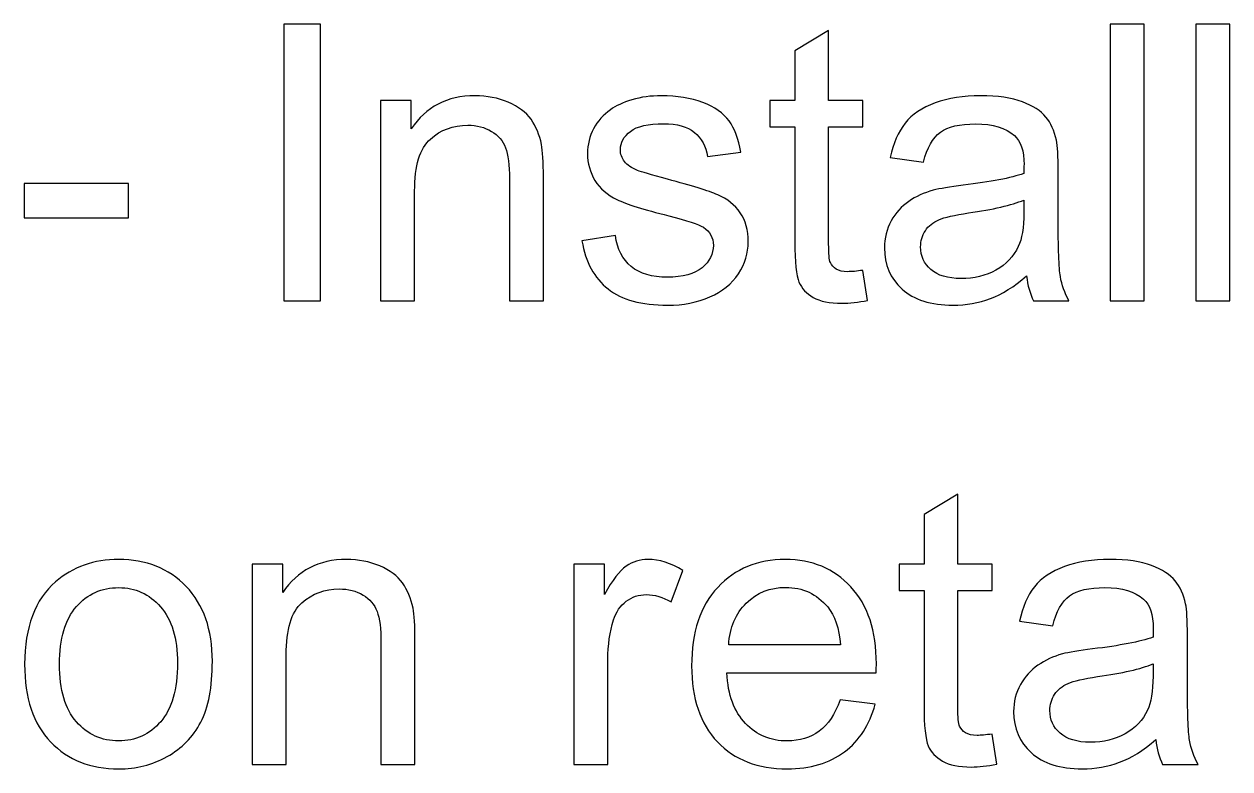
# Model space of a CAD drawing. Header units: centimetres. Extents: x -233 to -82, y 123 to 153.
# Drawn here: x -170.605 to -169.504, y 140.157 to 140.837 of the extents above; entities that cross this region are included whole.
import ezdxf

# ---------------------------------------------------------------- set-up
doc = ezdxf.new("R2010")
doc.units = ezdxf.units.CM
doc.header["$MEASUREMENT"] = 0
doc.layers.add('layer 1', color=7, linetype='Continuous')

msp = doc.modelspace()

# ---------------------------------------------------------------- linework, layer by layer
at = {"layer": 'layer 1'}
for points, knots in [([(-170.3674, 140.58463), (-170.3674, 140.58463), (-170.3674, 140.83713), (-170.3674, 140.83713), (-170.3674, 140.83713), (-170.3674, 140.83713), (-170.334, 140.83713), (-170.334, 140.83713), (-170.334, 140.83713), (-170.334, 140.83713), (-170.334, 140.58463), (-170.334, 140.58463), (-170.334, 140.58463), (-170.334, 140.58463), (-170.3674, 140.58463), (-170.3674, 140.58463)], [0, 0, 0, 0, 0.2, 0.2, 0.2, 0.2, 0.4, 0.4, 0.4, 0.4, 0.6, 0.6, 0.6, 0.6, 1, 1, 1, 1]), ([(-169.8387, 140.61233), (-169.8387, 140.61233), (-169.8343, 140.58493), (-169.8343, 140.58493), (-169.8343, 140.58493), (-169.843, 140.58313), (-169.8508, 140.58223), (-169.8577, 140.58223), (-169.8577, 140.58223), (-169.869, 140.58223), (-169.8777, 140.58403), (-169.8839, 140.58763), (-169.8839, 140.58763), (-169.8901, 140.59113), (-169.8945, 140.59583), (-169.897, 140.60163), (-169.897, 140.60163), (-169.8995, 140.60743), (-169.9008, 140.61963), (-169.9008, 140.63823), (-169.9008, 140.63823), (-169.9008, 140.63823), (-169.9008, 140.74343), (-169.9008, 140.74343), (-169.9008, 140.74343), (-169.9008, 140.74343), (-169.9235, 140.74343), (-169.9235, 140.74343), (-169.9235, 140.74343), (-169.9235, 140.74343), (-169.9235, 140.76753), (-169.9235, 140.76753), (-169.9235, 140.76753), (-169.9235, 140.76753), (-169.9008, 140.76753), (-169.9008, 140.76753), (-169.9008, 140.76753), (-169.9008, 140.76753), (-169.9008, 140.81283), (-169.9008, 140.81283), (-169.9008, 140.81283), (-169.9008, 140.81283), (-169.8699, 140.83143), (-169.8699, 140.83143), (-169.8699, 140.83143), (-169.8699, 140.83143), (-169.8699, 140.76753), (-169.8699, 140.76753), (-169.8699, 140.76753), (-169.8699, 140.76753), (-169.8387, 140.76753), (-169.8387, 140.76753), (-169.8387, 140.76753), (-169.8387, 140.76753), (-169.8387, 140.74343), (-169.8387, 140.74343), (-169.8387, 140.74343), (-169.8387, 140.74343), (-169.8699, 140.74343), (-169.8699, 140.74343), (-169.8699, 140.74343), (-169.8699, 140.74343), (-169.8699, 140.63643), (-169.8699, 140.63643), (-169.8699, 140.63643), (-169.8699, 140.62763), (-169.8694, 140.62193), (-169.8683, 140.61943), (-169.8683, 140.61943), (-169.8672, 140.61693), (-169.8654, 140.61493), (-169.8629, 140.61343), (-169.8629, 140.61343), (-169.8604, 140.61193), (-169.8569, 140.61113), (-169.8524, 140.61113), (-169.8524, 140.61113), (-169.8489, 140.61113), (-169.8444, 140.61153), (-169.8387, 140.61233)], [0, 0, 0, 0, 0.047619, 0.047619, 0.047619, 0.047619, 0.0952381, 0.0952381, 0.0952381, 0.0952381, 0.1428571, 0.1428571, 0.1428571, 0.1428571, 0.1904762, 0.1904762, 0.1904762, 0.1904762, 0.2380952, 0.2380952, 0.2380952, 0.2380952, 0.2857143, 0.2857143, 0.2857143, 0.2857143, 0.3333333, 0.3333333, 0.3333333, 0.3333333, 0.3809524, 0.3809524, 0.3809524, 0.3809524, 0.4285714, 0.4285714, 0.4285714, 0.4285714, 0.4761905, 0.4761905, 0.4761905, 0.4761905, 0.5238095, 0.5238095, 0.5238095, 0.5238095, 0.5714286, 0.5714286, 0.5714286, 0.5714286, 0.6190476, 0.6190476, 0.6190476, 0.6190476, 0.6666667, 0.6666667, 0.6666667, 0.6666667, 0.7142857, 0.7142857, 0.7142857, 0.7142857, 0.7619048, 0.7619048, 0.7619048, 0.7619048, 0.8095238, 0.8095238, 0.8095238, 0.8095238, 0.8571429, 0.8571429, 0.8571429, 0.8571429, 0.9047619, 0.9047619, 0.9047619, 0.9047619, 1, 1, 1, 1]), ([(-169.6129, 140.58463), (-169.6129, 140.58463), (-169.6129, 140.83713), (-169.6129, 140.83713), (-169.6129, 140.83713), (-169.6129, 140.83713), (-169.5819, 140.83713), (-169.5819, 140.83713), (-169.5819, 140.83713), (-169.5819, 140.83713), (-169.5819, 140.58463), (-169.5819, 140.58463), (-169.5819, 140.58463), (-169.5819, 140.58463), (-169.6129, 140.58463), (-169.6129, 140.58463)], [0, 0, 0, 0, 0.2, 0.2, 0.2, 0.2, 0.4, 0.4, 0.4, 0.4, 0.6, 0.6, 0.6, 0.6, 1, 1, 1, 1]), ([(-169.5345, 140.58463), (-169.5345, 140.58463), (-169.5345, 140.83713), (-169.5345, 140.83713), (-169.5345, 140.83713), (-169.5345, 140.83713), (-169.5035, 140.83713), (-169.5035, 140.83713), (-169.5035, 140.83713), (-169.5035, 140.83713), (-169.5035, 140.58463), (-169.5035, 140.58463), (-169.5035, 140.58463), (-169.5035, 140.58463), (-169.5345, 140.58463), (-169.5345, 140.58463)], [0, 0, 0, 0, 0.2, 0.2, 0.2, 0.2, 0.4, 0.4, 0.4, 0.4, 0.6, 0.6, 0.6, 0.6, 1, 1, 1, 1]), ([(-170.279, 140.58463), (-170.279, 140.58463), (-170.279, 140.76753), (-170.279, 140.76753), (-170.279, 140.76753), (-170.279, 140.76753), (-170.2511, 140.76753), (-170.2511, 140.76753), (-170.2511, 140.76753), (-170.2511, 140.76753), (-170.2511, 140.74153), (-170.2511, 140.74153), (-170.2511, 140.74153), (-170.2377, 140.76163), (-170.2183, 140.77173), (-170.1929, 140.77173), (-170.1929, 140.77173), (-170.1819, 140.77173), (-170.1718, 140.76973), (-170.1625, 140.76583), (-170.1625, 140.76583), (-170.1532, 140.76183), (-170.1463, 140.75663), (-170.1417, 140.75023), (-170.1417, 140.75023), (-170.1372, 140.74373), (-170.134, 140.73613), (-170.1321, 140.72723), (-170.1321, 140.72723), (-170.131, 140.72153), (-170.1304, 140.71143), (-170.1304, 140.69713), (-170.1304, 140.69713), (-170.1304, 140.69713), (-170.1304, 140.58463), (-170.1304, 140.58463), (-170.1304, 140.58463), (-170.1304, 140.58463), (-170.1614, 140.58463), (-170.1614, 140.58463), (-170.1614, 140.58463), (-170.1614, 140.58463), (-170.1614, 140.69593), (-170.1614, 140.69593), (-170.1614, 140.69593), (-170.1614, 140.70853), (-170.1626, 140.71793), (-170.165, 140.72423), (-170.165, 140.72423), (-170.1674, 140.73053), (-170.1717, 140.73553), (-170.1778, 140.73923), (-170.1778, 140.73923), (-170.184, 140.74293), (-170.1912, 140.74483), (-170.1995, 140.74483), (-170.1995, 140.74483), (-170.2127, 140.74483), (-170.2241, 140.74063), (-170.2336, 140.73223), (-170.2336, 140.73223), (-170.2432, 140.72383), (-170.248, 140.70793), (-170.248, 140.68453), (-170.248, 140.68453), (-170.248, 140.68453), (-170.248, 140.58463), (-170.248, 140.58463), (-170.248, 140.58463), (-170.248, 140.58463), (-170.279, 140.58463), (-170.279, 140.58463)], [0, 0, 0, 0, 0.0526316, 0.0526316, 0.0526316, 0.0526316, 0.1052632, 0.1052632, 0.1052632, 0.1052632, 0.1578947, 0.1578947, 0.1578947, 0.1578947, 0.2105263, 0.2105263, 0.2105263, 0.2105263, 0.2631579, 0.2631579, 0.2631579, 0.2631579, 0.3157895, 0.3157895, 0.3157895, 0.3157895, 0.3684211, 0.3684211, 0.3684211, 0.3684211, 0.4210526, 0.4210526, 0.4210526, 0.4210526, 0.4736842, 0.4736842, 0.4736842, 0.4736842, 0.5263158, 0.5263158, 0.5263158, 0.5263158, 0.5789474, 0.5789474, 0.5789474, 0.5789474, 0.6315789, 0.6315789, 0.6315789, 0.6315789, 0.6842105, 0.6842105, 0.6842105, 0.6842105, 0.7368421, 0.7368421, 0.7368421, 0.7368421, 0.7894737, 0.7894737, 0.7894737, 0.7894737, 0.8421053, 0.8421053, 0.8421053, 0.8421053, 0.8947368, 0.8947368, 0.8947368, 0.8947368, 1, 1, 1, 1]), ([(-170.0952, 140.63923), (-170.0952, 140.63923), (-170.0646, 140.64403), (-170.0646, 140.64403), (-170.0646, 140.64403), (-170.0629, 140.63173), (-170.0581, 140.62233), (-170.0502, 140.61583), (-170.0502, 140.61583), (-170.0423, 140.60933), (-170.0313, 140.60603), (-170.0172, 140.60603), (-170.0172, 140.60603), (-170.003, 140.60603), (-169.9924, 140.60893), (-169.9855, 140.61473), (-169.9855, 140.61473), (-169.9786, 140.62053), (-169.9752, 140.62733), (-169.9752, 140.63513), (-169.9752, 140.63513), (-169.9752, 140.64213), (-169.9782, 140.64763), (-169.9843, 140.65163), (-169.9843, 140.65163), (-169.9886, 140.65433), (-169.9991, 140.65783), (-170.016, 140.66213), (-170.016, 140.66213), (-170.0387, 140.66783), (-170.0545, 140.67283), (-170.0633, 140.67703), (-170.0633, 140.67703), (-170.0721, 140.68123), (-170.0788, 140.68703), (-170.0833, 140.69443), (-170.0833, 140.69443), (-170.0878, 140.70183), (-170.0901, 140.71003), (-170.0901, 140.71903), (-170.0901, 140.71903), (-170.0901, 140.72713), (-170.0882, 140.73473), (-170.0845, 140.74163), (-170.0845, 140.74163), (-170.0808, 140.74853), (-170.0757, 140.75433), (-170.0692, 140.75893), (-170.0692, 140.75893), (-170.0644, 140.76253), (-170.0578, 140.76553), (-170.0495, 140.76803), (-170.0495, 140.76803), (-170.0412, 140.77053), (-170.0322, 140.77173), (-170.0227, 140.77173), (-170.0227, 140.77173), (-170.0084, 140.77173), (-169.9958, 140.76963), (-169.9849, 140.76553), (-169.9849, 140.76553), (-169.974, 140.76143), (-169.966, 140.75583), (-169.9608, 140.74873), (-169.9608, 140.74873), (-169.9557, 140.74163), (-169.9521, 140.73223), (-169.9502, 140.72033), (-169.9502, 140.72033), (-169.9502, 140.72033), (-169.9805, 140.71623), (-169.9805, 140.71623), (-169.9805, 140.71623), (-169.9819, 140.72563), (-169.9859, 140.73303), (-169.9925, 140.73833), (-169.9925, 140.73833), (-169.9991, 140.74363), (-170.0084, 140.74623), (-170.0205, 140.74623), (-170.0205, 140.74623), (-170.0347, 140.74623), (-170.0448, 140.74393), (-170.0509, 140.73923), (-170.0509, 140.73923), (-170.057, 140.73453), (-170.0601, 140.72893), (-170.0601, 140.72263), (-170.0601, 140.72263), (-170.0601, 140.71853), (-170.0588, 140.71493), (-170.0563, 140.71173), (-170.0563, 140.71173), (-170.0538, 140.70843), (-170.0498, 140.70563), (-170.0444, 140.70353), (-170.0444, 140.70353), (-170.0413, 140.70233), (-170.0322, 140.69963), (-170.017, 140.69553), (-170.017, 140.69553), (-169.9951, 140.68963), (-169.9798, 140.68493), (-169.9711, 140.68123), (-169.9711, 140.68123), (-169.9624, 140.67753), (-169.9556, 140.67203), (-169.9507, 140.66493), (-169.9507, 140.66493), (-169.9458, 140.65783), (-169.9433, 140.64893), (-169.9433, 140.63833), (-169.9433, 140.63833), (-169.9433, 140.62803), (-169.9463, 140.61833), (-169.9523, 140.60923), (-169.9523, 140.60923), (-169.9584, 140.60013), (-169.9671, 140.59303), (-169.9784, 140.58803), (-169.9784, 140.58803), (-169.9898, 140.58303), (-170.0027, 140.58053), (-170.017, 140.58053), (-170.017, 140.58053), (-170.0408, 140.58053), (-170.0589, 140.58543), (-170.0714, 140.59533), (-170.0714, 140.59533), (-170.0839, 140.60523), (-170.0918, 140.61983), (-170.0952, 140.63923)], [0, 0, 0, 0, 0.0294118, 0.0294118, 0.0294118, 0.0294118, 0.0588235, 0.0588235, 0.0588235, 0.0588235, 0.0882353, 0.0882353, 0.0882353, 0.0882353, 0.1176471, 0.1176471, 0.1176471, 0.1176471, 0.1470588, 0.1470588, 0.1470588, 0.1470588, 0.1764706, 0.1764706, 0.1764706, 0.1764706, 0.2058824, 0.2058824, 0.2058824, 0.2058824, 0.2352941, 0.2352941, 0.2352941, 0.2352941, 0.2647059, 0.2647059, 0.2647059, 0.2647059, 0.2941176, 0.2941176, 0.2941176, 0.2941176, 0.3235294, 0.3235294, 0.3235294, 0.3235294, 0.3529412, 0.3529412, 0.3529412, 0.3529412, 0.3823529, 0.3823529, 0.3823529, 0.3823529, 0.4117647, 0.4117647, 0.4117647, 0.4117647, 0.4411765, 0.4411765, 0.4411765, 0.4411765, 0.4705882, 0.4705882, 0.4705882, 0.4705882, 0.5, 0.5, 0.5, 0.5, 0.5294118, 0.5294118, 0.5294118, 0.5294118, 0.5588235, 0.5588235, 0.5588235, 0.5588235, 0.5882353, 0.5882353, 0.5882353, 0.5882353, 0.6176471, 0.6176471, 0.6176471, 0.6176471, 0.6470588, 0.6470588, 0.6470588, 0.6470588, 0.6764706, 0.6764706, 0.6764706, 0.6764706, 0.7058824, 0.7058824, 0.7058824, 0.7058824, 0.7352941, 0.7352941, 0.7352941, 0.7352941, 0.7647059, 0.7647059, 0.7647059, 0.7647059, 0.7941176, 0.7941176, 0.7941176, 0.7941176, 0.8235294, 0.8235294, 0.8235294, 0.8235294, 0.8529412, 0.8529412, 0.8529412, 0.8529412, 0.8823529, 0.8823529, 0.8823529, 0.8823529, 0.9117647, 0.9117647, 0.9117647, 0.9117647, 0.9411765, 0.9411765, 0.9411765, 0.9411765, 1, 1, 1, 1]), ([(-169.6891, 140.60723), (-169.7006, 140.59743), (-169.7116, 140.59053), (-169.7222, 140.58653), (-169.7222, 140.58653), (-169.7329, 140.58253), (-169.7443, 140.58053), (-169.7564, 140.58053), (-169.7564, 140.58053), (-169.7765, 140.58053), (-169.792, 140.58543), (-169.8028, 140.59523), (-169.8028, 140.59523), (-169.8136, 140.60503), (-169.819, 140.61753), (-169.819, 140.63283), (-169.819, 140.63283), (-169.819, 140.64183), (-169.8169, 140.65003), (-169.8128, 140.65743), (-169.8128, 140.65743), (-169.8087, 140.66483), (-169.8034, 140.67073), (-169.7968, 140.67523), (-169.7968, 140.67523), (-169.7902, 140.67973), (-169.7828, 140.68313), (-169.7745, 140.68543), (-169.7745, 140.68543), (-169.7684, 140.68703), (-169.7593, 140.68853), (-169.747, 140.69003), (-169.747, 140.69003), (-169.7219, 140.69303), (-169.7035, 140.69663), (-169.6917, 140.70073), (-169.6917, 140.70073), (-169.6916, 140.70503), (-169.6915, 140.70773), (-169.6915, 140.70883), (-169.6915, 140.70883), (-169.6915, 140.72143), (-169.6944, 140.73033), (-169.7003, 140.73553), (-169.7003, 140.73553), (-169.7082, 140.74253), (-169.72, 140.74603), (-169.7356, 140.74603), (-169.7356, 140.74603), (-169.7502, 140.74603), (-169.761, 140.74353), (-169.7679, 140.73843), (-169.7679, 140.73843), (-169.7748, 140.73333), (-169.78, 140.72423), (-169.7833, 140.71123), (-169.7833, 140.71123), (-169.7833, 140.71123), (-169.8136, 140.71533), (-169.8136, 140.71533), (-169.8136, 140.71533), (-169.8109, 140.72833), (-169.8063, 140.73883), (-169.8, 140.74683), (-169.8, 140.74683), (-169.7937, 140.75473), (-169.7845, 140.76093), (-169.7726, 140.76523), (-169.7726, 140.76523), (-169.7607, 140.76953), (-169.7468, 140.77173), (-169.7311, 140.77173), (-169.7311, 140.77173), (-169.7155, 140.77173), (-169.7028, 140.76993), (-169.693, 140.76623), (-169.693, 140.76623), (-169.6833, 140.76253), (-169.6761, 140.75783), (-169.6715, 140.75233), (-169.6715, 140.75233), (-169.6669, 140.74673), (-169.6637, 140.73973), (-169.6619, 140.73123), (-169.6619, 140.73123), (-169.6608, 140.72593), (-169.6603, 140.71643), (-169.6603, 140.70263), (-169.6603, 140.70263), (-169.6603, 140.70263), (-169.6603, 140.66133), (-169.6603, 140.66133), (-169.6603, 140.66133), (-169.6603, 140.63243), (-169.6596, 140.61423), (-169.6583, 140.60663), (-169.6583, 140.60663), (-169.657, 140.59893), (-169.6544, 140.59163), (-169.6505, 140.58463), (-169.6505, 140.58463), (-169.6505, 140.58463), (-169.6829, 140.58463), (-169.6829, 140.58463), (-169.6829, 140.58463), (-169.6861, 140.59103), (-169.6882, 140.59853), (-169.6891, 140.60723)], [0, 0, 0, 0, 0.0357143, 0.0357143, 0.0357143, 0.0357143, 0.0714286, 0.0714286, 0.0714286, 0.0714286, 0.1071429, 0.1071429, 0.1071429, 0.1071429, 0.1428571, 0.1428571, 0.1428571, 0.1428571, 0.1785714, 0.1785714, 0.1785714, 0.1785714, 0.2142857, 0.2142857, 0.2142857, 0.2142857, 0.25, 0.25, 0.25, 0.25, 0.2857143, 0.2857143, 0.2857143, 0.2857143, 0.3214286, 0.3214286, 0.3214286, 0.3214286, 0.3571429, 0.3571429, 0.3571429, 0.3571429, 0.3928571, 0.3928571, 0.3928571, 0.3928571, 0.4285714, 0.4285714, 0.4285714, 0.4285714, 0.4642857, 0.4642857, 0.4642857, 0.4642857, 0.5, 0.5, 0.5, 0.5, 0.5357143, 0.5357143, 0.5357143, 0.5357143, 0.5714286, 0.5714286, 0.5714286, 0.5714286, 0.6071429, 0.6071429, 0.6071429, 0.6071429, 0.6428571, 0.6428571, 0.6428571, 0.6428571, 0.6785714, 0.6785714, 0.6785714, 0.6785714, 0.7142857, 0.7142857, 0.7142857, 0.7142857, 0.75, 0.75, 0.75, 0.75, 0.7857143, 0.7857143, 0.7857143, 0.7857143, 0.8214286, 0.8214286, 0.8214286, 0.8214286, 0.8571429, 0.8571429, 0.8571429, 0.8571429, 0.8928571, 0.8928571, 0.8928571, 0.8928571, 0.9285714, 0.9285714, 0.9285714, 0.9285714, 1, 1, 1, 1]), ([(-170.6046, 140.66043), (-170.6046, 140.66043), (-170.6046, 140.69163), (-170.6046, 140.69163), (-170.6046, 140.69163), (-170.6046, 140.69163), (-170.5093, 140.69163), (-170.5093, 140.69163), (-170.5093, 140.69163), (-170.5093, 140.69163), (-170.5093, 140.66043), (-170.5093, 140.66043), (-170.5093, 140.66043), (-170.5093, 140.66043), (-170.6046, 140.66043), (-170.6046, 140.66043)], [0, 0, 0, 0, 0.2, 0.2, 0.2, 0.2, 0.4, 0.4, 0.4, 0.4, 0.6, 0.6, 0.6, 0.6, 1, 1, 1, 1]), ([(-169.6917, 140.67643), (-169.7029, 140.67183), (-169.7198, 140.66793), (-169.7423, 140.66473), (-169.7423, 140.66473), (-169.755, 140.66283), (-169.764, 140.66083), (-169.7693, 140.65853), (-169.7693, 140.65853), (-169.7746, 140.65623), (-169.7787, 140.65293), (-169.7816, 140.64853), (-169.7816, 140.64853), (-169.7845, 140.64403), (-169.7859, 140.63913), (-169.7859, 140.63373), (-169.7859, 140.63373), (-169.7859, 140.62543), (-169.7828, 140.61863), (-169.7765, 140.61313), (-169.7765, 140.61313), (-169.7702, 140.60763), (-169.7611, 140.60483), (-169.749, 140.60483), (-169.749, 140.60483), (-169.7371, 140.60483), (-169.7264, 140.60743), (-169.7171, 140.61263), (-169.7171, 140.61263), (-169.7078, 140.61783), (-169.701, 140.62493), (-169.6967, 140.63403), (-169.6967, 140.63403), (-169.6934, 140.64103), (-169.6917, 140.65133), (-169.6917, 140.66503), (-169.6917, 140.66503), (-169.6917, 140.66503), (-169.6917, 140.67643), (-169.6917, 140.67643)], [0, 0, 0, 0, 0.0909091, 0.0909091, 0.0909091, 0.0909091, 0.1818182, 0.1818182, 0.1818182, 0.1818182, 0.2727273, 0.2727273, 0.2727273, 0.2727273, 0.3636364, 0.3636364, 0.3636364, 0.3636364, 0.4545455, 0.4545455, 0.4545455, 0.4545455, 0.5454545, 0.5454545, 0.5454545, 0.5454545, 0.6363636, 0.6363636, 0.6363636, 0.6363636, 0.7272727, 0.7272727, 0.7272727, 0.7272727, 0.8181818, 0.8181818, 0.8181818, 0.8181818, 1, 1, 1, 1]), ([(-169.7207, 140.189), (-169.7207, 140.189), (-169.7163, 140.1616), (-169.7163, 140.1616), (-169.7163, 140.1616), (-169.725, 140.1598), (-169.7328, 140.1589), (-169.7397, 140.1589), (-169.7397, 140.1589), (-169.751, 140.1589), (-169.7597, 140.1607), (-169.7659, 140.1643), (-169.7659, 140.1643), (-169.7721, 140.1678), (-169.7765, 140.1725), (-169.779, 140.1783), (-169.779, 140.1783), (-169.7815, 140.1841), (-169.7828, 140.1963), (-169.7828, 140.2149), (-169.7828, 140.2149), (-169.7828, 140.2149), (-169.7828, 140.3201), (-169.7828, 140.3201), (-169.7828, 140.3201), (-169.7828, 140.3201), (-169.8055, 140.3201), (-169.8055, 140.3201), (-169.8055, 140.3201), (-169.8055, 140.3201), (-169.8055, 140.3442), (-169.8055, 140.3442), (-169.8055, 140.3442), (-169.8055, 140.3442), (-169.7828, 140.3442), (-169.7828, 140.3442), (-169.7828, 140.3442), (-169.7828, 140.3442), (-169.7828, 140.3895), (-169.7828, 140.3895), (-169.7828, 140.3895), (-169.7828, 140.3895), (-169.7519, 140.4081), (-169.7519, 140.4081), (-169.7519, 140.4081), (-169.7519, 140.4081), (-169.7519, 140.3442), (-169.7519, 140.3442), (-169.7519, 140.3442), (-169.7519, 140.3442), (-169.7207, 140.3442), (-169.7207, 140.3442), (-169.7207, 140.3442), (-169.7207, 140.3442), (-169.7207, 140.3201), (-169.7207, 140.3201), (-169.7207, 140.3201), (-169.7207, 140.3201), (-169.7519, 140.3201), (-169.7519, 140.3201), (-169.7519, 140.3201), (-169.7519, 140.3201), (-169.7519, 140.2131), (-169.7519, 140.2131), (-169.7519, 140.2131), (-169.7519, 140.2043), (-169.7514, 140.1986), (-169.7503, 140.1961), (-169.7503, 140.1961), (-169.7492, 140.1936), (-169.7474, 140.1916), (-169.7449, 140.1901), (-169.7449, 140.1901), (-169.7424, 140.1886), (-169.7389, 140.1878), (-169.7344, 140.1878), (-169.7344, 140.1878), (-169.7309, 140.1878), (-169.7264, 140.1882), (-169.7207, 140.189)], [0, 0, 0, 0, 0.047619, 0.047619, 0.047619, 0.047619, 0.0952381, 0.0952381, 0.0952381, 0.0952381, 0.1428571, 0.1428571, 0.1428571, 0.1428571, 0.1904762, 0.1904762, 0.1904762, 0.1904762, 0.2380952, 0.2380952, 0.2380952, 0.2380952, 0.2857143, 0.2857143, 0.2857143, 0.2857143, 0.3333333, 0.3333333, 0.3333333, 0.3333333, 0.3809524, 0.3809524, 0.3809524, 0.3809524, 0.4285714, 0.4285714, 0.4285714, 0.4285714, 0.4761905, 0.4761905, 0.4761905, 0.4761905, 0.5238095, 0.5238095, 0.5238095, 0.5238095, 0.5714286, 0.5714286, 0.5714286, 0.5714286, 0.6190476, 0.6190476, 0.6190476, 0.6190476, 0.6666667, 0.6666667, 0.6666667, 0.6666667, 0.7142857, 0.7142857, 0.7142857, 0.7142857, 0.7619048, 0.7619048, 0.7619048, 0.7619048, 0.8095238, 0.8095238, 0.8095238, 0.8095238, 0.8571429, 0.8571429, 0.8571429, 0.8571429, 0.9047619, 0.9047619, 0.9047619, 0.9047619, 1, 1, 1, 1]), ([(-170.6041, 140.2528), (-170.6041, 140.2867), (-170.5947, 140.3117), (-170.5758, 140.328), (-170.5758, 140.328), (-170.5601, 140.3416), (-170.5409, 140.3484), (-170.5183, 140.3484), (-170.5183, 140.3484), (-170.4932, 140.3484), (-170.4726, 140.3402), (-170.4566, 140.3237), (-170.4566, 140.3237), (-170.4407, 140.3072), (-170.4327, 140.2844), (-170.4327, 140.2554), (-170.4327, 140.2554), (-170.4327, 140.2318), (-170.4362, 140.2133), (-170.4433, 140.1998), (-170.4433, 140.1998), (-170.4504, 140.1863), (-170.4606, 140.1759), (-170.4741, 140.1684), (-170.4741, 140.1684), (-170.4876, 140.1609), (-170.5024, 140.1572), (-170.5183, 140.1572), (-170.5183, 140.1572), (-170.5439, 140.1572), (-170.5646, 140.1654), (-170.5804, 140.1818), (-170.5804, 140.1818), (-170.5962, 140.1982), (-170.6041, 140.2219), (-170.6041, 140.2528)], [0, 0, 0, 0, 0.1, 0.1, 0.1, 0.1, 0.2, 0.2, 0.2, 0.2, 0.3, 0.3, 0.3, 0.3, 0.4, 0.4, 0.4, 0.4, 0.5, 0.5, 0.5, 0.5, 0.6, 0.6, 0.6, 0.6, 0.7, 0.7, 0.7, 0.7, 0.8, 0.8, 0.8, 0.8, 1, 1, 1, 1]), ([(-170.3963, 140.1613), (-170.3963, 140.1613), (-170.3963, 140.3442), (-170.3963, 140.3442), (-170.3963, 140.3442), (-170.3963, 140.3442), (-170.3684, 140.3442), (-170.3684, 140.3442), (-170.3684, 140.3442), (-170.3684, 140.3442), (-170.3684, 140.3182), (-170.3684, 140.3182), (-170.3684, 140.3182), (-170.355, 140.3383), (-170.3356, 140.3484), (-170.3102, 140.3484), (-170.3102, 140.3484), (-170.2992, 140.3484), (-170.2891, 140.3464), (-170.2798, 140.3425), (-170.2798, 140.3425), (-170.2705, 140.3385), (-170.2636, 140.3333), (-170.259, 140.3269), (-170.259, 140.3269), (-170.2545, 140.3204), (-170.2513, 140.3128), (-170.2494, 140.3039), (-170.2494, 140.3039), (-170.2483, 140.2982), (-170.2477, 140.2881), (-170.2477, 140.2738), (-170.2477, 140.2738), (-170.2477, 140.2738), (-170.2477, 140.1613), (-170.2477, 140.1613), (-170.2477, 140.1613), (-170.2477, 140.1613), (-170.2787, 140.1613), (-170.2787, 140.1613), (-170.2787, 140.1613), (-170.2787, 140.1613), (-170.2787, 140.2726), (-170.2787, 140.2726), (-170.2787, 140.2726), (-170.2787, 140.2852), (-170.2799, 140.2946), (-170.2823, 140.3009), (-170.2823, 140.3009), (-170.2847, 140.3072), (-170.289, 140.3122), (-170.2951, 140.3159), (-170.2951, 140.3159), (-170.3013, 140.3196), (-170.3085, 140.3215), (-170.3168, 140.3215), (-170.3168, 140.3215), (-170.33, 140.3215), (-170.3414, 140.3173), (-170.3509, 140.3089), (-170.3509, 140.3089), (-170.3605, 140.3005), (-170.3653, 140.2846), (-170.3653, 140.2612), (-170.3653, 140.2612), (-170.3653, 140.2612), (-170.3653, 140.1613), (-170.3653, 140.1613), (-170.3653, 140.1613), (-170.3653, 140.1613), (-170.3963, 140.1613), (-170.3963, 140.1613)], [0, 0, 0, 0, 0.0526316, 0.0526316, 0.0526316, 0.0526316, 0.1052632, 0.1052632, 0.1052632, 0.1052632, 0.1578947, 0.1578947, 0.1578947, 0.1578947, 0.2105263, 0.2105263, 0.2105263, 0.2105263, 0.2631579, 0.2631579, 0.2631579, 0.2631579, 0.3157895, 0.3157895, 0.3157895, 0.3157895, 0.3684211, 0.3684211, 0.3684211, 0.3684211, 0.4210526, 0.4210526, 0.4210526, 0.4210526, 0.4736842, 0.4736842, 0.4736842, 0.4736842, 0.5263158, 0.5263158, 0.5263158, 0.5263158, 0.5789474, 0.5789474, 0.5789474, 0.5789474, 0.6315789, 0.6315789, 0.6315789, 0.6315789, 0.6842105, 0.6842105, 0.6842105, 0.6842105, 0.7368421, 0.7368421, 0.7368421, 0.7368421, 0.7894737, 0.7894737, 0.7894737, 0.7894737, 0.8421053, 0.8421053, 0.8421053, 0.8421053, 0.8947368, 0.8947368, 0.8947368, 0.8947368, 1, 1, 1, 1]), ([(-170.1025, 140.1613), (-170.1025, 140.1613), (-170.1025, 140.3442), (-170.1025, 140.3442), (-170.1025, 140.3442), (-170.1025, 140.3442), (-170.0746, 140.3442), (-170.0746, 140.3442), (-170.0746, 140.3442), (-170.0746, 140.3442), (-170.0746, 140.3165), (-170.0746, 140.3165), (-170.0746, 140.3165), (-170.0675, 140.3295), (-170.0609, 140.3381), (-170.0548, 140.3422), (-170.0548, 140.3422), (-170.0488, 140.3463), (-170.0422, 140.3484), (-170.035, 140.3484), (-170.035, 140.3484), (-170.0245, 140.3484), (-170.0139, 140.3451), (-170.0031, 140.3384), (-170.0031, 140.3384), (-170.0031, 140.3384), (-170.0138, 140.3096), (-170.0138, 140.3096), (-170.0138, 140.3096), (-170.0213, 140.3141), (-170.0289, 140.3163), (-170.0365, 140.3163), (-170.0365, 140.3163), (-170.0433, 140.3163), (-170.0494, 140.3143), (-170.0548, 140.3102), (-170.0548, 140.3102), (-170.0602, 140.3061), (-170.064, 140.3005), (-170.0663, 140.2932), (-170.0663, 140.2932), (-170.0698, 140.2822), (-170.0715, 140.2702), (-170.0715, 140.2571), (-170.0715, 140.2571), (-170.0715, 140.2571), (-170.0715, 140.1613), (-170.0715, 140.1613), (-170.0715, 140.1613), (-170.0715, 140.1613), (-170.1025, 140.1613), (-170.1025, 140.1613)], [0, 0, 0, 0, 0.0714286, 0.0714286, 0.0714286, 0.0714286, 0.1428571, 0.1428571, 0.1428571, 0.1428571, 0.2142857, 0.2142857, 0.2142857, 0.2142857, 0.2857143, 0.2857143, 0.2857143, 0.2857143, 0.3571429, 0.3571429, 0.3571429, 0.3571429, 0.4285714, 0.4285714, 0.4285714, 0.4285714, 0.5, 0.5, 0.5, 0.5, 0.5714286, 0.5714286, 0.5714286, 0.5714286, 0.6428571, 0.6428571, 0.6428571, 0.6428571, 0.7142857, 0.7142857, 0.7142857, 0.7142857, 0.7857143, 0.7857143, 0.7857143, 0.7857143, 0.8571429, 0.8571429, 0.8571429, 0.8571429, 1, 1, 1, 1]), ([(-169.8594, 140.2202), (-169.8594, 140.2202), (-169.8274, 140.2162), (-169.8274, 140.2162), (-169.8274, 140.2162), (-169.8325, 140.1975), (-169.8418, 140.183), (-169.8555, 140.1727), (-169.8555, 140.1727), (-169.8692, 140.1624), (-169.8866, 140.1572), (-169.9078, 140.1572), (-169.9078, 140.1572), (-169.9346, 140.1572), (-169.9558, 140.1654), (-169.9715, 140.1819), (-169.9715, 140.1819), (-169.9872, 140.1984), (-169.995, 140.2215), (-169.995, 140.2512), (-169.995, 140.2512), (-169.995, 140.282), (-169.9871, 140.3059), (-169.9712, 140.3229), (-169.9712, 140.3229), (-169.9553, 140.3399), (-169.9348, 140.3484), (-169.9095, 140.3484), (-169.9095, 140.3484), (-169.8851, 140.3484), (-169.8651, 140.3401), (-169.8496, 140.3234), (-169.8496, 140.3234), (-169.8341, 140.3067), (-169.8263, 140.2833), (-169.8263, 140.2531), (-169.8263, 140.2531), (-169.8263, 140.2513), (-169.8264, 140.2485), (-169.8265, 140.2448), (-169.8265, 140.2448), (-169.8265, 140.2448), (-169.9629, 140.2448), (-169.9629, 140.2448), (-169.9629, 140.2448), (-169.9618, 140.2247), (-169.9561, 140.2094), (-169.9459, 140.1987), (-169.9459, 140.1987), (-169.9357, 140.188), (-169.9229, 140.1827), (-169.9076, 140.1827), (-169.9076, 140.1827), (-169.8963, 140.1827), (-169.8866, 140.1857), (-169.8785, 140.1917), (-169.8785, 140.1917), (-169.8705, 140.1976), (-169.8641, 140.2071), (-169.8594, 140.2202)], [0, 0, 0, 0, 0.0625, 0.0625, 0.0625, 0.0625, 0.125, 0.125, 0.125, 0.125, 0.1875, 0.1875, 0.1875, 0.1875, 0.25, 0.25, 0.25, 0.25, 0.3125, 0.3125, 0.3125, 0.3125, 0.375, 0.375, 0.375, 0.375, 0.4375, 0.4375, 0.4375, 0.4375, 0.5, 0.5, 0.5, 0.5, 0.5625, 0.5625, 0.5625, 0.5625, 0.625, 0.625, 0.625, 0.625, 0.6875, 0.6875, 0.6875, 0.6875, 0.75, 0.75, 0.75, 0.75, 0.8125, 0.8125, 0.8125, 0.8125, 0.875, 0.875, 0.875, 0.875, 1, 1, 1, 1]), ([(-169.5711, 140.1839), (-169.5826, 140.1741), (-169.5936, 140.1672), (-169.6042, 140.1632), (-169.6042, 140.1632), (-169.6149, 140.1592), (-169.6263, 140.1572), (-169.6384, 140.1572), (-169.6384, 140.1572), (-169.6585, 140.1572), (-169.674, 140.1621), (-169.6848, 140.1719), (-169.6848, 140.1719), (-169.6956, 140.1817), (-169.701, 140.1942), (-169.701, 140.2095), (-169.701, 140.2095), (-169.701, 140.2185), (-169.6989, 140.2267), (-169.6948, 140.2341), (-169.6948, 140.2341), (-169.6907, 140.2415), (-169.6854, 140.2474), (-169.6788, 140.2519), (-169.6788, 140.2519), (-169.6722, 140.2564), (-169.6648, 140.2598), (-169.6565, 140.2621), (-169.6565, 140.2621), (-169.6504, 140.2637), (-169.6413, 140.2652), (-169.629, 140.2667), (-169.629, 140.2667), (-169.6039, 140.2697), (-169.5855, 140.2733), (-169.5737, 140.2774), (-169.5737, 140.2774), (-169.5736, 140.2817), (-169.5735, 140.2844), (-169.5735, 140.2855), (-169.5735, 140.2855), (-169.5735, 140.2981), (-169.5764, 140.307), (-169.5823, 140.3122), (-169.5823, 140.3122), (-169.5902, 140.3192), (-169.602, 140.3227), (-169.6176, 140.3227), (-169.6176, 140.3227), (-169.6322, 140.3227), (-169.643, 140.3202), (-169.6499, 140.3151), (-169.6499, 140.3151), (-169.6568, 140.31), (-169.662, 140.3009), (-169.6653, 140.2879), (-169.6653, 140.2879), (-169.6653, 140.2879), (-169.6956, 140.292), (-169.6956, 140.292), (-169.6956, 140.292), (-169.6929, 140.305), (-169.6883, 140.3155), (-169.682, 140.3235), (-169.682, 140.3235), (-169.6757, 140.3314), (-169.6665, 140.3376), (-169.6546, 140.3419), (-169.6546, 140.3419), (-169.6427, 140.3462), (-169.6288, 140.3484), (-169.6131, 140.3484), (-169.6131, 140.3484), (-169.5975, 140.3484), (-169.5848, 140.3466), (-169.575, 140.3429), (-169.575, 140.3429), (-169.5653, 140.3392), (-169.5581, 140.3345), (-169.5535, 140.329), (-169.5535, 140.329), (-169.5489, 140.3234), (-169.5457, 140.3164), (-169.5439, 140.3079), (-169.5439, 140.3079), (-169.5428, 140.3026), (-169.5423, 140.2931), (-169.5423, 140.2793), (-169.5423, 140.2793), (-169.5423, 140.2793), (-169.5423, 140.238), (-169.5423, 140.238), (-169.5423, 140.238), (-169.5423, 140.2091), (-169.5416, 140.1909), (-169.5403, 140.1833), (-169.5403, 140.1833), (-169.539, 140.1756), (-169.5364, 140.1683), (-169.5325, 140.1613), (-169.5325, 140.1613), (-169.5325, 140.1613), (-169.5649, 140.1613), (-169.5649, 140.1613), (-169.5649, 140.1613), (-169.5681, 140.1677), (-169.5702, 140.1752), (-169.5711, 140.1839)], [0, 0, 0, 0, 0.0357143, 0.0357143, 0.0357143, 0.0357143, 0.0714286, 0.0714286, 0.0714286, 0.0714286, 0.1071429, 0.1071429, 0.1071429, 0.1071429, 0.1428571, 0.1428571, 0.1428571, 0.1428571, 0.1785714, 0.1785714, 0.1785714, 0.1785714, 0.2142857, 0.2142857, 0.2142857, 0.2142857, 0.25, 0.25, 0.25, 0.25, 0.2857143, 0.2857143, 0.2857143, 0.2857143, 0.3214286, 0.3214286, 0.3214286, 0.3214286, 0.3571429, 0.3571429, 0.3571429, 0.3571429, 0.3928571, 0.3928571, 0.3928571, 0.3928571, 0.4285714, 0.4285714, 0.4285714, 0.4285714, 0.4642857, 0.4642857, 0.4642857, 0.4642857, 0.5, 0.5, 0.5, 0.5, 0.5357143, 0.5357143, 0.5357143, 0.5357143, 0.5714286, 0.5714286, 0.5714286, 0.5714286, 0.6071429, 0.6071429, 0.6071429, 0.6071429, 0.6428571, 0.6428571, 0.6428571, 0.6428571, 0.6785714, 0.6785714, 0.6785714, 0.6785714, 0.7142857, 0.7142857, 0.7142857, 0.7142857, 0.75, 0.75, 0.75, 0.75, 0.7857143, 0.7857143, 0.7857143, 0.7857143, 0.8214286, 0.8214286, 0.8214286, 0.8214286, 0.8571429, 0.8571429, 0.8571429, 0.8571429, 0.8928571, 0.8928571, 0.8928571, 0.8928571, 0.9285714, 0.9285714, 0.9285714, 0.9285714, 1, 1, 1, 1]), ([(-170.5722, 140.2528), (-170.5722, 140.2293), (-170.5671, 140.2118), (-170.5569, 140.2002), (-170.5569, 140.2002), (-170.5467, 140.1885), (-170.5338, 140.1827), (-170.5183, 140.1827), (-170.5183, 140.1827), (-170.5029, 140.1827), (-170.4901, 140.1886), (-170.4799, 140.2003), (-170.4799, 140.2003), (-170.4697, 140.212), (-170.4646, 140.2298), (-170.4646, 140.2538), (-170.4646, 140.2538), (-170.4646, 140.2764), (-170.4697, 140.2935), (-170.48, 140.3052), (-170.48, 140.3052), (-170.4903, 140.3169), (-170.503, 140.3227), (-170.5183, 140.3227), (-170.5183, 140.3227), (-170.5338, 140.3227), (-170.5467, 140.3169), (-170.5569, 140.3053), (-170.5569, 140.3053), (-170.5671, 140.2937), (-170.5722, 140.2762), (-170.5722, 140.2528)], [0, 0, 0, 0, 0.1111111, 0.1111111, 0.1111111, 0.1111111, 0.2222222, 0.2222222, 0.2222222, 0.2222222, 0.3333333, 0.3333333, 0.3333333, 0.3333333, 0.4444444, 0.4444444, 0.4444444, 0.4444444, 0.5555556, 0.5555556, 0.5555556, 0.5555556, 0.6666667, 0.6666667, 0.6666667, 0.6666667, 0.7777778, 0.7777778, 0.7777778, 0.7777778, 1, 1, 1, 1]), ([(-169.9612, 140.2703), (-169.9612, 140.2703), (-169.8591, 140.2703), (-169.8591, 140.2703), (-169.8591, 140.2703), (-169.8604, 140.2857), (-169.8643, 140.2973), (-169.8708, 140.305), (-169.8708, 140.305), (-169.8807, 140.3169), (-169.8935, 140.3229), (-169.9092, 140.3229), (-169.9092, 140.3229), (-169.9235, 140.3229), (-169.9354, 140.3181), (-169.9451, 140.3086), (-169.9451, 140.3086), (-169.9548, 140.2991), (-169.9602, 140.2863), (-169.9612, 140.2703)], [0, 0, 0, 0, 0.1666667, 0.1666667, 0.1666667, 0.1666667, 0.3333333, 0.3333333, 0.3333333, 0.3333333, 0.5, 0.5, 0.5, 0.5, 0.6666667, 0.6666667, 0.6666667, 0.6666667, 1, 1, 1, 1]), ([(-169.5737, 140.2531), (-169.5849, 140.2485), (-169.6018, 140.2446), (-169.6243, 140.2414), (-169.6243, 140.2414), (-169.637, 140.2395), (-169.646, 140.2375), (-169.6513, 140.2352), (-169.6513, 140.2352), (-169.6566, 140.2329), (-169.6607, 140.2296), (-169.6636, 140.2252), (-169.6636, 140.2252), (-169.6665, 140.2207), (-169.6679, 140.2158), (-169.6679, 140.2104), (-169.6679, 140.2104), (-169.6679, 140.2021), (-169.6648, 140.1953), (-169.6585, 140.1898), (-169.6585, 140.1898), (-169.6522, 140.1843), (-169.6431, 140.1815), (-169.631, 140.1815), (-169.631, 140.1815), (-169.6191, 140.1815), (-169.6084, 140.1841), (-169.5991, 140.1893), (-169.5991, 140.1893), (-169.5898, 140.1945), (-169.583, 140.2016), (-169.5787, 140.2107), (-169.5787, 140.2107), (-169.5754, 140.2177), (-169.5737, 140.228), (-169.5737, 140.2417), (-169.5737, 140.2417), (-169.5737, 140.2417), (-169.5737, 140.2531), (-169.5737, 140.2531)], [0, 0, 0, 0, 0.0909091, 0.0909091, 0.0909091, 0.0909091, 0.1818182, 0.1818182, 0.1818182, 0.1818182, 0.2727273, 0.2727273, 0.2727273, 0.2727273, 0.3636364, 0.3636364, 0.3636364, 0.3636364, 0.4545455, 0.4545455, 0.4545455, 0.4545455, 0.5454545, 0.5454545, 0.5454545, 0.5454545, 0.6363636, 0.6363636, 0.6363636, 0.6363636, 0.7272727, 0.7272727, 0.7272727, 0.7272727, 0.8181818, 0.8181818, 0.8181818, 0.8181818, 1, 1, 1, 1])]:
    msp.add_open_spline(points, degree=3, knots=knots, dxfattribs=at)

doc.saveas('drawing.dxf')
